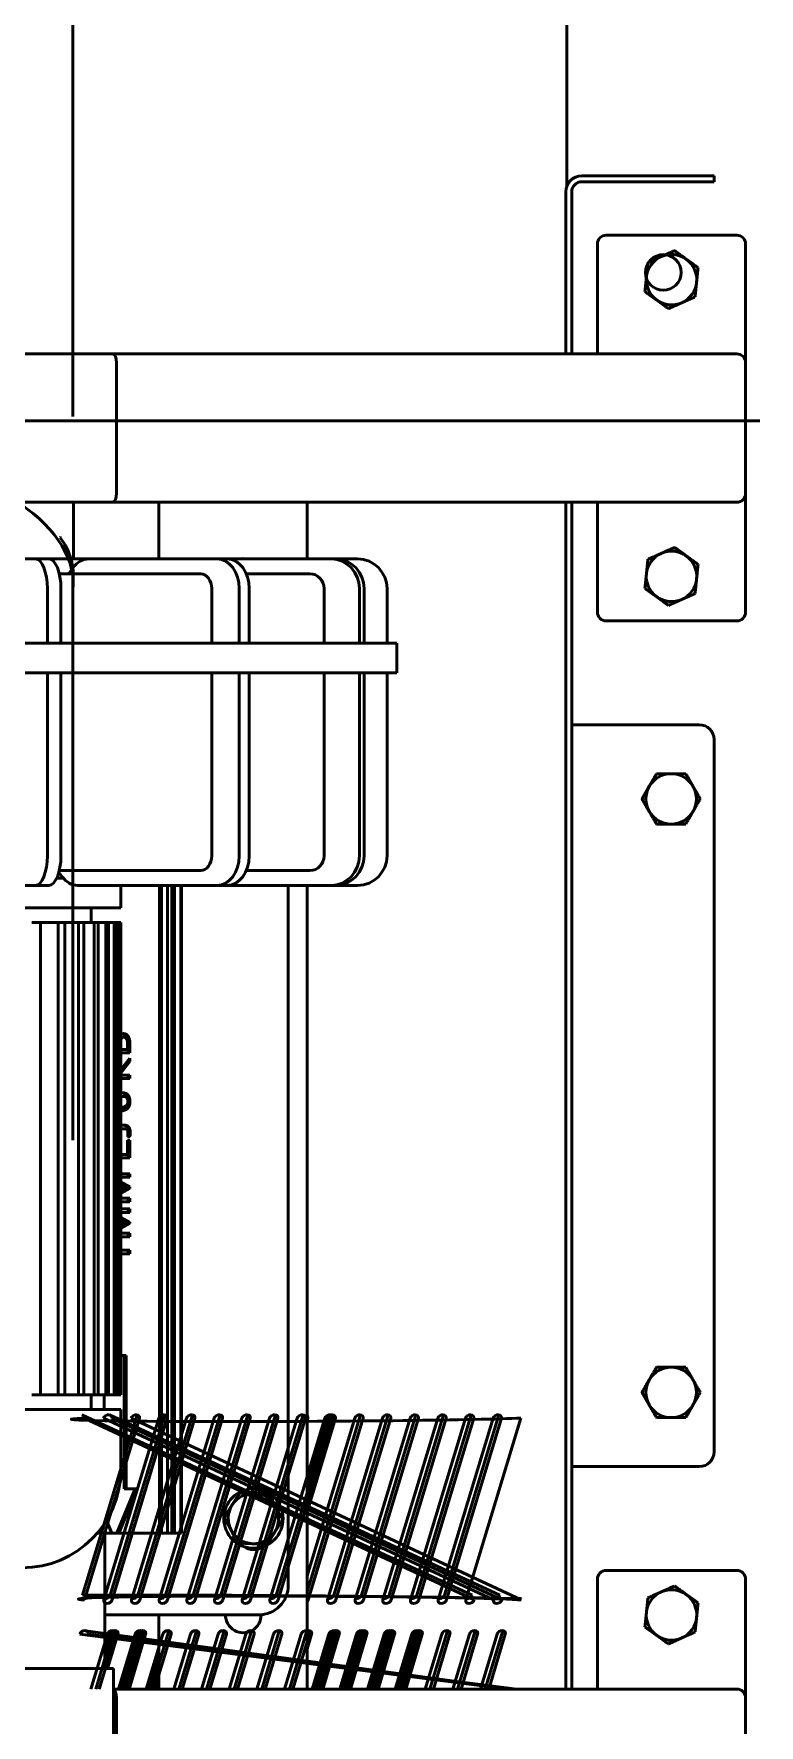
# Model space of a CAD drawing. Extents: x -3873 to 164127, y 7129 to 96529.
# Drawn here: x 60327 to 60571, y 67150 to 67720 of the extents above; entities that cross this region are included whole.
import ezdxf

# ---------------------------------------------------------------- set-up
doc = ezdxf.new("R2010")
doc.units = 0
doc.layers.add('TEXT', color=3, linetype='CONTINUOUS')
doc.layers.add('Visible (ISO)', color=7, linetype='CONTINUOUS', lineweight=50)

# ---------------------------------------------------------------- blocks, each defined once
blk = doc.blocks.new('CD30-500-3500 Giblet chiller')
at = {"layer": 'Visible (ISO)', "color": 0}
for p, q in [((108431.48, 16061.02), (108431.48, 16066.42)), ((108431.48, 16066.42), (108431.48, 16061.02)), ((108368.92, 16014.67), (108368.92, 16058.67)), ((108371.92, 16061.67), (108411.92, 16061.67)), ((108408.92, 16058.67), (108408.92, 15848.3)), ((108455.92, 16061.67), (108411.92, 16061.67)), ((108431.48, 16061.02), (108431.48, 16006.82)), ((108431.48, 16006.82), (108431.48, 16061.02)), ((108455.92, 16061.67), (108495.92, 16061.67)), ((108458.92, 16058.67), (108458.92, 15848.3)), ((108498.92, 16058.67), (108498.92, 16014.67)), ((108818.92, 16014.67), (108818.92, 16058.67)), ((108821.92, 16061.67), (108861.92, 16061.67)), ((108858.92, 16058.67), (108858.92, 15848.3)), ((108905.92, 16061.67), (108861.92, 16061.67)), ((108348.92, 16046.04), (108348.92, 16051.04)), ((108350.92, 16051.04), (108348.92, 16051.04)), ((108348.92, 16046.04), (108348.92, 16006.44)), ((108350.92, 16051.04), (108350.92, 16046.04)), ((108350.92, 16046.04), (108350.92, 16006.44)), ((108533.92, 16046.04), (108533.92, 16006.44)), ((108778.92, 16051.04), (108538.92, 16051.04)), ((108783.92, 16046.04), (108783.92, 16006.44)), ((108408.92, 16011.67), (108371.92, 16011.67)), ((108495.92, 16011.67), (108458.92, 16011.67)), ((108858.92, 16011.67), (108821.92, 16011.67)), ((108431.48, 16001.42), (108431.48, 16006.82)), ((108431.48, 16006.82), (108431.48, 16001.42)), ((108533.92, 16006.44), (108533.92, 16003.04)), ((108783.92, 16006.44), (108783.92, 16003.04)), ((105878.37, 16001.42), (108352.32, 16001.42)), ((106461.48, 16001.42), (108352.32, 16001.42)), ((108408.92, 16003.04), (108354.32, 16003.04)), ((108354.32, 16001.04), (108408.92, 16001.04)), ((108431.48, 16001.42), (108431.48, 15835.42)), ((108431.48, 15556.38), (108431.48, 16001.42)), ((108858.92, 16003.04), (108458.92, 16003.04)), ((108458.92, 16001.04), (108858.92, 16001.04)), ((108767.6, 15854.5), (108828.88, 15985.98)), ((108767.6, 15985.84), (108828.88, 15967.32)), ((108839.24, 15839.14), (108858.92, 15983.19)), ((108858.92, 15984.37), (108840.37, 15839.97)), ((108766.46, 15847.13), (108827.27, 15978.76)), ((108766.46, 15978.47), (108827.27, 15960.1)), ((108828.88, 15979.45), (108767.6, 15847.96)), ((108828.88, 15960.79), (108767.6, 15979.31)), ((108839.24, 15979.81), (108858.92, 15973.86)), ((108840.37, 15837.17), (108858.92, 15981.57)), ((108858.92, 15975.04), (108840.37, 15980.64)), ((108840.37, 15977.84), (108858.92, 15972.24)), ((108767.6, 15845.17), (108828.88, 15976.65)), ((108767.6, 15976.51), (108828.88, 15957.99)), ((108766.46, 15837.8), (108827.27, 15969.43)), ((108766.46, 15969.14), (108827.27, 15950.77)), ((108828.88, 15970.12), (108767.6, 15838.64)), ((108828.88, 15951.46), (108767.6, 15969.98)), ((108767.6, 15967.18), (108828.88, 15948.66)), ((108839.24, 15970.48), (108858.92, 15964.53)), ((108858.92, 15965.71), (108840.37, 15971.31)), ((108840.37, 15968.51), (108858.92, 15962.91)), ((108828.88, 15942.13), (108767.6, 15960.65)), ((108839.24, 15961.15), (108858.92, 15955.21)), ((108858.92, 15956.38), (108840.37, 15961.98)), ((108766.46, 15959.82), (108827.27, 15941.44)), ((108767.6, 15957.85), (108828.88, 15939.33)), ((108840.37, 15959.18), (108858.92, 15953.58)), ((108766.46, 15950.49), (108827.27, 15932.11)), ((108828.88, 15932.8), (108767.6, 15951.32)), ((108839.24, 15951.82), (108858.92, 15945.88)), ((108839.24, 15951.09), (108858.92, 15945.14)), ((108858.92, 15947.05), (108840.37, 15952.65)), ((108858.92, 15946.32), (108840.37, 15951.92)), ((108840.37, 15949.86), (108858.92, 15944.25)), ((108840.37, 15949.12), (108858.92, 15943.52)), ((108506.38, 15558.04), (108506.38, 15944.04)), ((108506.38, 15944.04), (108516.38, 15944.04)), ((108516.38, 15558.04), (108516.38, 15944.04)), ((108767.6, 15948.52), (108828.88, 15930)), ((108858.92, 15937.72), (108840.37, 15943.32)), ((108506.38, 15940.76), (108488.05, 15940.76)), ((108578.05, 15940.76), (108516.38, 15940.76)), ((108766.46, 15941.16), (108827.27, 15922.78)), ((108828.88, 15923.47), (108767.6, 15941.99)), ((108767.6, 15939.19), (108828.88, 15920.67)), ((108839.24, 15942.49), (108858.92, 15936.55)), ((108839.24, 15941.76), (108858.92, 15935.81)), ((108858.92, 15936.99), (108840.37, 15942.59)), ((108840.37, 15940.53), (108858.92, 15934.92)), ((108840.37, 15939.79), (108858.92, 15934.19)), ((108506.38, 15932.99), (108488.05, 15932.99)), ((108578.05, 15932.99), (108516.38, 15932.99)), ((108766.46, 15931.83), (108826.16, 15913.79)), ((108828.88, 15914.14), (108767.6, 15932.66)), ((108839.24, 15933.16), (108858.92, 15927.22)), ((108839.24, 15932.43), (108858.92, 15926.49)), ((108858.92, 15928.39), (108840.37, 15934)), ((108858.92, 15927.66), (108840.37, 15933.26)), ((108478.05, 15930.81), (108478.05, 15923.48)), ((108506.38, 15931.44), (108488.05, 15931.44)), ((108578.05, 15931.44), (108516.38, 15931.44)), ((108588.05, 15923.48), (108588.05, 15930.81)), ((108767.6, 15929.86), (108820.79, 15913.79)), ((108840.37, 15931.2), (108858.92, 15925.59)), ((108840.37, 15930.46), (108858.92, 15924.86)), ((108478.05, 15921.93), (108478.05, 15923.48)), ((108478.05, 15921.93), (108478.05, 15886.85)), ((108588.05, 15923.48), (108588.05, 15921.93)), ((108588.05, 15886.85), (108588.05, 15921.93)), ((108766.46, 15922.5), (108795.29, 15913.79)), ((108766.46, 15921.77), (108827.27, 15903.39)), ((108799.17, 15913.79), (108767.6, 15923.33)), ((108828.88, 15904.08), (108767.6, 15922.6)), ((108767.6, 15920.53), (108789.91, 15913.79)), ((108839.24, 15923.83), (108858.92, 15917.89)), ((108839.24, 15923.1), (108858.92, 15917.16)), ((108858.92, 15919.06), (108840.37, 15924.67)), ((108858.92, 15918.33), (108840.37, 15923.93)), ((108840.37, 15921.87), (108858.92, 15916.26)), ((108840.37, 15921.14), (108858.92, 15915.53)), ((108483.05, 15914.78), (108483.05, 15893.29)), ((108488.05, 15919.54), (108506.38, 15919.54)), ((108516.38, 15919.54), (108578.05, 15919.54)), ((108583.05, 15893.29), (108583.05, 15914.78)), ((108767.6, 15919.8), (108828.88, 15901.28)), ((108839.24, 15914.5), (108841.6, 15913.79)), ((108845.49, 15913.79), (108840.37, 15915.34)), ((108858.92, 15909), (108840.37, 15914.61)), ((108458.92, 15848.3), (108458.92, 15913.79)), ((108478.05, 15913.79), (108458.92, 15913.79)), ((108458.92, 15871.29), (108458.92, 15913.79)), ((108858.92, 15913.79), (108588.05, 15913.79)), ((108766.46, 15912.44), (108827.27, 15894.06)), ((108768.3, 15913.79), (108767.6, 15914)), ((108828.88, 15894.75), (108767.6, 15913.27)), ((108767.6, 15910.47), (108828.88, 15891.95)), ((108839.24, 15913.77), (108858.92, 15907.83)), ((108840.37, 15911.81), (108858.92, 15906.2)), ((108858.92, 15848.3), (108858.92, 15913.79)), ((108858.92, 15871.29), (108858.92, 15913.79)), ((108588.05, 15907.47), (108823.92, 15907.47)), ((108766.46, 15903.11), (108827.27, 15884.73)), ((108828.88, 15885.42), (108767.6, 15903.94)), ((108839.24, 15904.44), (108858.92, 15898.5)), ((108858.92, 15899.67), (108840.37, 15905.28)), ((108767.6, 15901.14), (108828.88, 15882.63)), ((108811.08, 15898.29), (108811.28, 15898.29)), ((108811.14, 15898.05), (108811.44, 15897.96)), ((108833.88, 15898.29), (108833.92, 15898.29)), ((108833.92, 15897.47), (108833.92, 15883.03)), ((108840.37, 15902.48), (108858.92, 15896.87)), ((108506.38, 15894.28), (108488.05, 15894.28)), ((108578.05, 15894.28), (108516.38, 15894.28)), ((108766.46, 15893.78), (108827.27, 15875.41)), ((108828.88, 15876.1), (108767.6, 15894.61)), ((108767.6, 15891.81), (108828.88, 15873.3)), ((108839.24, 15895.11), (108858.92, 15889.17)), ((108858.92, 15890.34), (108840.37, 15895.95)), ((108840.37, 15893.15), (108858.92, 15887.54)), ((108478.05, 15883.51), (108478.05, 15886.85)), ((108506.38, 15890.94), (108488.05, 15890.94)), ((108578.05, 15890.94), (108516.38, 15890.94)), ((108588.05, 15886.85), (108588.05, 15883.51)), ((108858.92, 15881.01), (108840.37, 15886.62)), ((108478.05, 15883.51), (108478.05, 15840.14)), ((108488.05, 15881.63), (108506.38, 15881.63)), ((108516.38, 15881.63), (108578.05, 15881.63)), ((108588.05, 15836.47), (108588.05, 15883.51)), ((108766.46, 15884.45), (108827.27, 15866.08)), ((108828.88, 15866.77), (108767.6, 15885.28)), ((108767.6, 15882.48), (108828.88, 15863.97)), ((108833.92, 15883.03), (108833.92, 15881.54)), ((108833.92, 15881.54), (108833.92, 15879.83)), ((108839.24, 15885.79), (108858.92, 15879.84)), ((108840.37, 15883.82), (108858.92, 15878.22)), ((108483.05, 15877.92), (108483.05, 15830.26)), ((108583.05, 15830.26), (108583.05, 15877.92)), ((108766.46, 15875.12), (108827.27, 15856.75)), ((108828.88, 15857.44), (108767.6, 15875.95)), ((108833.92, 15875.35), (108833.92, 15879.83)), ((108833.92, 15875.35), (108833.92, 15845.66)), ((108839.24, 15876.46), (108858.92, 15870.51)), ((108858.92, 15871.69), (108840.37, 15877.29)), ((108458.92, 15871.29), (108458.92, 15865.29)), ((108588.05, 15871.42), (108806.38, 15871.42)), ((108588.05, 15871.21), (108806.38, 15871.21)), ((108588.05, 15869.13), (108806.38, 15869.13)), ((108767.6, 15873.15), (108828.88, 15854.64)), ((108806.38, 15871.42), (108806.38, 15871.21)), ((108806.38, 15871.21), (108806.38, 15869.13)), ((108806.38, 15868.23), (108806.38, 15869.13)), ((108840.37, 15874.49), (108858.92, 15868.89)), ((108858.92, 15871.29), (108858.92, 15865.29)), ((108458.92, 15865.29), (108458.92, 15636.79)), ((108478.05, 15863.79), (108458.92, 15863.79)), ((108588.05, 15868.23), (108806.38, 15868.23)), ((108588.05, 15866.76), (108806.38, 15866.76)), ((108588.05, 15864.76), (108806.38, 15864.76)), ((108588.05, 15864.02), (108806.38, 15864.02)), ((108766.46, 15865.79), (108827.27, 15847.42)), ((108828.88, 15848.11), (108767.6, 15866.62)), ((108767.6, 15863.82), (108828.88, 15845.31)), ((108806.38, 15866.76), (108806.38, 15868.23)), ((108806.38, 15864.76), (108806.38, 15866.76)), ((108806.38, 15864.02), (108806.38, 15864.76)), ((108806.38, 15864.02), (108806.38, 15863.84)), ((108806.38, 15863.84), (108806.38, 15862.31)), ((108858.92, 15863.79), (108833.92, 15863.79)), ((108839.24, 15867.13), (108858.92, 15861.18)), ((108858.92, 15862.36), (108840.37, 15867.96)), ((108840.37, 15865.16), (108858.92, 15859.56)), ((108847.33, 15863.79), (108858.92, 15860.29)), ((108851.98, 15863.79), (108858.23, 15860.5)), ((108852.7, 15863.79), (108858.92, 15861.91)), ((108858.92, 15863.09), (108856.59, 15863.79)), ((108858.92, 15865.29), (108858.92, 15848.54)), ((108806.38, 15862.31), (108806.38, 15861.6)), ((108806.38, 15861.6), (108806.38, 15860.32)), ((108806.38, 15860.32), (108806.38, 15859.61)), ((108806.38, 15850.33), (108806.38, 15859.61)), ((108839.24, 15858.53), (108858.92, 15852.58)), ((108839.24, 15857.8), (108858.92, 15851.85)), ((108858.92, 15853.76), (108840.37, 15859.36)), ((108858.92, 15853.03), (108840.37, 15858.63)), ((108639.2, 15851.35), (108639.2, 15852)), ((108639.94, 15853.25), (108639.94, 15853.9)), ((108643.32, 15853.27), (108641.96, 15853.27)), ((108642.1, 15854.09), (108644.52, 15854.09)), ((108642.1, 15853.45), (108644.52, 15853.45)), ((108643.32, 15851.04), (108643.32, 15853.27)), ((108644.52, 15854.09), (108644.52, 15851.04)), ((108650.15, 15851.04), (108646.25, 15854.09)), ((108646.25, 15854.09), (108647.45, 15854.09)), ((108647.07, 15853.45), (108647.45, 15853.45)), ((108647.45, 15854.09), (108651.33, 15851.04)), ((108647.45, 15853.45), (108647.45, 15854.09)), ((108647.45, 15853.45), (108650.51, 15851.04)), ((108651.97, 15854.09), (108653.17, 15854.09)), ((108651.97, 15851.04), (108651.97, 15854.09)), ((108651.97, 15853.45), (108653.17, 15853.45)), ((108653.17, 15854.09), (108653.17, 15851.04)), ((108659.15, 15851.2), (108659.15, 15851.84)), ((108660.93, 15853.45), (108660.93, 15854.09)), ((108668.86, 15851.04), (108668.86, 15852.41)), ((108670.06, 15852.27), (108670.06, 15851.04)), ((108671.4, 15853.55), (108671.4, 15854.19)), ((108672.72, 15854.02), (108672.72, 15853.27)), ((108673.9, 15853.27), (108673.9, 15854.09)), ((108673.9, 15854.09), (108679.91, 15854.09)), ((108673.9, 15853.45), (108679.91, 15853.45)), ((108678.71, 15853.27), (108673.9, 15853.27)), ((108678.71, 15851.04), (108678.71, 15853.27)), ((108679.91, 15854.09), (108679.91, 15851.04)), ((108685.23, 15851.04), (108685.23, 15854.09)), ((108685.23, 15854.09), (108686.42, 15854.09)), ((108685.23, 15853.45), (108686.42, 15853.45)), ((108686.42, 15854.09), (108686.42, 15851.04)), ((108688.04, 15851.04), (108689.68, 15854.09)), ((108688.38, 15851.04), (108689.68, 15853.45)), ((108689.68, 15854.09), (108690.21, 15854.09)), ((108689.68, 15853.45), (108689.68, 15854.09)), ((108689.68, 15853.45), (108690.21, 15853.45)), ((108689.97, 15852.64), (108689.93, 15852.64)), ((108690.21, 15854.09), (108691.86, 15851.04)), ((108690.21, 15853.45), (108690.21, 15854.09)), ((108690.21, 15853.45), (108691.51, 15851.04)), ((108693.47, 15851.04), (108693.47, 15854.09)), ((108693.47, 15854.09), (108694.67, 15854.09)), ((108693.47, 15853.45), (108694.67, 15853.45)), ((108694.67, 15854.09), (108694.67, 15851.04)), ((108697.06, 15851.04), (108697.06, 15854.09)), ((108697.06, 15854.09), (108698.26, 15854.09)), ((108697.06, 15853.45), (108698.26, 15853.45)), ((108698.26, 15854.09), (108698.26, 15851.04)), ((108699.88, 15851.04), (108701.52, 15854.09)), ((108700.22, 15851.04), (108701.52, 15853.45)), ((108701.52, 15854.09), (108702.05, 15854.09)), ((108701.52, 15853.45), (108701.52, 15854.09)), ((108701.52, 15853.45), (108702.05, 15853.45)), ((108701.81, 15852.64), (108701.77, 15852.64)), ((108702.05, 15854.09), (108703.7, 15851.04)), ((108702.05, 15853.45), (108702.05, 15854.09)), ((108702.05, 15853.45), (108703.35, 15851.04)), ((108705.31, 15851.04), (108705.31, 15854.09)), ((108705.31, 15854.09), (108706.51, 15854.09)), ((108705.31, 15853.45), (108706.51, 15853.45)), ((108706.51, 15854.09), (108706.51, 15851.04)), ((108711.03, 15851.04), (108711.03, 15854.09)), ((108711.03, 15854.09), (108712.23, 15854.09)), ((108711.03, 15853.45), (108712.23, 15853.45)), ((108712.23, 15854.09), (108712.23, 15851.04)), ((108746.48, 15852.82), (108746.48, 15851.04)), ((108791.4, 15852.82), (108746.48, 15852.82)), ((108791.4, 15852.18), (108746.48, 15852.18)), ((108766.46, 15856.46), (108827.27, 15838.09)), ((108828.88, 15838.78), (108767.6, 15857.29)), ((108791.4, 15856.51), (108791.4, 15852.82)), ((108806.38, 15850.33), (108791.4, 15856.51)), ((108806.38, 15849.69), (108791.4, 15855.87)), ((108791.4, 15852.18), (108791.4, 15852.82)), ((108840.87, 15856.41), (108839.7, 15857.03)), ((108840.37, 15856.56), (108858.92, 15850.96)), ((108840.37, 15855.83), (108858.92, 15850.23)), ((108857.89, 15852.89), (108858.92, 15852.35)), ((108408.92, 15848.3), (108408.92, 15653.78)), ((108455.92, 15849.54), (108411.92, 15849.54)), ((108411.92, 15849.54), (108455.92, 15849.54)), ((108588.05, 15851.04), (108595.6, 15851.04)), ((108595.6, 15651.04), (108595.6, 15851.04)), ((108600.6, 15851.03), (108600.6, 15851.04)), ((108600.6, 15851.04), (108759.72, 15851.04)), ((108600.6, 15851.03), (108759.72, 15851.03)), ((108600.6, 15851.03), (108600.6, 15850.68)), ((108759.72, 15850.68), (108600.6, 15850.68)), ((108600.6, 15850.38), (108600.6, 15850.68)), ((108600.6, 15850.38), (108759.72, 15850.38)), ((108600.6, 15850.38), (108600.6, 15849.31)), ((108759.72, 15849.31), (108600.6, 15849.31)), ((108600.6, 15848.7), (108600.6, 15849.31)), ((108600.6, 15848.7), (108759.72, 15848.7)), ((108600.6, 15848.7), (108600.6, 15846.89)), ((108759.72, 15846.89), (108600.6, 15846.89)), ((108600.6, 15845.95), (108600.6, 15846.89)), ((108759.72, 15851.04), (108759.72, 15851.03)), ((108759.72, 15851.03), (108759.72, 15850.68)), ((108759.72, 15850.68), (108759.72, 15850.38)), ((108759.72, 15850.38), (108759.72, 15849.31)), ((108759.72, 15849.31), (108759.72, 15848.7)), ((108759.72, 15848.7), (108759.72, 15846.89)), ((108759.72, 15846.89), (108759.72, 15845.95)), ((108764.72, 15651.04), (108764.72, 15851.04)), ((108764.72, 15851.04), (108784.72, 15851.04)), ((108802.1, 15846.15), (108806.38, 15847.92)), ((108806.38, 15849.69), (108806.38, 15850.33)), ((108806.38, 15849.69), (108806.38, 15847.92)), ((108806.38, 15843.04), (108806.38, 15847.92)), ((108839.24, 15849.2), (108850.97, 15845.66)), ((108839.24, 15848.47), (108858.92, 15842.52)), ((108845.97, 15845.66), (108839.26, 15849.19)), ((108851.92, 15846.54), (108840.37, 15850.03)), ((108858.92, 15843.7), (108840.37, 15849.3)), ((108840.37, 15847.23), (108845.6, 15845.66)), ((108840.37, 15846.5), (108858.92, 15840.9)), ((108846.52, 15845.66), (108840.53, 15848.81)), ((108851.92, 15848.54), (108851.92, 15782.54)), ((108851.92, 15848.54), (108907.92, 15848.54)), ((108905.92, 15849.54), (108861.92, 15849.54)), ((108861.92, 15849.54), (108905.92, 15849.54)), ((108595.6, 15841.04), (108600.6, 15841.04)), ((108600.6, 15845.95), (108759.72, 15845.95)), ((108600.6, 15845.95), (108600.6, 15843.33)), ((108759.72, 15843.33), (108600.6, 15843.33)), ((108600.6, 15842.02), (108600.6, 15843.33)), ((108600.6, 15842.02), (108759.72, 15842.02)), ((108600.6, 15842.02), (108600.6, 15838.49)), ((108759.72, 15845.95), (108759.72, 15843.33)), ((108759.72, 15845.43), (108764.72, 15845.43)), ((108759.72, 15843.33), (108759.72, 15842.02)), ((108759.72, 15842.02), (108759.72, 15838.49)), ((108759.72, 15841.04), (108764.72, 15841.04)), ((108851.92, 15845.66), (108806.38, 15845.66)), ((108237.13, 15834.78), (108430.03, 15834.78)), ((108429.97, 15834.78), (108338.82, 15834.78)), ((108478.05, 15835.04), (108458.92, 15835.04)), ((108478.05, 15840.14), (108478.05, 15826.74)), ((108480.98, 15834.89), (108483.05, 15833.35)), ((108480.98, 15834.78), (108673.87, 15834.78)), ((108673.81, 15834.78), (108483.66, 15834.78)), ((108759.72, 15838.49), (108600.6, 15838.49)), ((108600.6, 15836.76), (108600.6, 15838.49)), ((108600.6, 15836.76), (108759.72, 15836.76)), ((108600.6, 15836.76), (108600.6, 15832.14)), ((108759.72, 15838.49), (108759.72, 15836.76)), ((108759.72, 15836.76), (108759.72, 15832.14)), ((108470.94, 15830.96), (108470.92, 15830.59)), ((108506.38, 15830.81), (108488.05, 15830.81)), ((108578.05, 15830.81), (108516.38, 15830.81)), ((108583.64, 15830.11), (108585.12, 15831.21)), ((108585.6, 15829.41), (108585.6, 15831.59)), ((108759.72, 15832.14), (108600.6, 15832.14)), ((108600.6, 15829.89), (108600.6, 15832.14)), ((108600.6, 15829.89), (108759.72, 15829.89)), ((108600.6, 15829.89), (108600.6, 15823.89)), ((108759.72, 15832.14), (108759.72, 15829.89)), ((108759.72, 15829.89), (108759.72, 15823.89)), ((108478.05, 15822.17), (108478.05, 15826.74)), ((108506.38, 15826.24), (108488.05, 15826.24)), ((108578.05, 15826.24), (108516.38, 15826.24)), ((108588.05, 15826.74), (108588.05, 15822.17)), ((108759.72, 15823.89), (108600.6, 15823.89)), ((108600.6, 15820.95), (108600.6, 15823.89)), ((108759.72, 15823.89), (108759.72, 15820.95)), ((108478.05, 15822.17), (108478.05, 15798.44)), ((108588.05, 15796.43), (108588.05, 15822.17))]:
    blk.add_line(p, q, dxfattribs=at)
for centre, radius in [((108381.48, 16033.92), 6), ((108801.42, 15895.72), 10)]:
    blk.add_circle(centre, radius, dxfattribs=at)
for centre, radius, start, end in [((108371.92, 16058.67), 3, 90, 180), ((108411.92, 16058.67), 3, 90, 180), ((108455.92, 16058.67), 3, 0, 90), ((108495.92, 16058.67), 3, 0, 90), ((108821.92, 16058.67), 3, 90, 180), ((108861.92, 16058.67), 3, 90, 180), ((108538.92, 16046.04), 5, 90, 180), ((108778.92, 16046.04), 5, 0, 90), ((108383.92, 16036.67), 8.5, 144.1118, 204.1118), ((108383.92, 16036.67), 8.5, 84.1118, 144.1118), ((108383.92, 16036.67), 8.5, 24.1118, 84.1118), ((108383.92, 16036.67), 8.5, 324.1118, 24.1118), ((108483.92, 16036.67), 8.5, 144.1118, 204.1118), ((108483.92, 16036.67), 8.5, 84.1118, 144.1118), ((108483.92, 16036.67), 8.5, 24.1118, 84.1118), ((108483.92, 16036.67), 8.5, 324.1118, 24.1118), ((108558.92, 16036.54), 8.5, 120, 180), ((108558.92, 16036.54), 8.5, 60, 120), ((108558.92, 16036.54), 8.5, 0, 60), ((108758.92, 16036.54), 8.5, 120, 180), ((108758.92, 16036.54), 8.5, 60, 120), ((108758.92, 16036.54), 8.5, 0, 60), ((108833.92, 16036.67), 8.5, 144.1118, 204.1118), ((108833.92, 16036.67), 8.5, 84.1118, 144.1118), ((108833.92, 16036.67), 8.5, 24.1118, 84.1118), ((108833.92, 16036.67), 8.5, 324.1118, 24.1118), ((108558.92, 16036.54), 8.5, 180, 240), ((108558.92, 16036.54), 8.5, 300, 0), ((108758.92, 16036.54), 8.5, 180, 240), ((108758.92, 16036.54), 8.5, 300, 0), ((108383.92, 16036.67), 8.5, 204.1118, 264.1118), ((108383.92, 16036.67), 8.5, 264.1118, 324.1118), ((108483.92, 16036.67), 8.5, 204.1118, 264.1118), ((108483.92, 16036.67), 8.5, 264.1118, 324.1118), ((108558.92, 16036.54), 8.5, 240, 300), ((108758.92, 16036.54), 8.5, 240, 300), ((108833.92, 16036.67), 8.5, 204.1118, 264.1118), ((108833.92, 16036.67), 8.5, 264.1118, 324.1118), ((108371.92, 16014.67), 3, 180, 270), ((108495.92, 16014.67), 3, 270, 0), ((108821.92, 16014.67), 3, 180, 270), ((108354.32, 16006.44), 5.4, 180, 270), ((108354.32, 16006.44), 3.4, 180, 270), ((108801.42, 15895.72), 8.5, 117.5925, 177.5925), ((108801.42, 15895.72), 8.5, 57.5925, 117.5925), ((108823.92, 15897.47), 10, 0, 90), ((108801.42, 15895.72), 8.5, 357.5925, 57.5925), ((108806.42, 15895.72), 5.5, 324.4528, 35.5472), ((108833.92, 15892.29), 6, 270, 90), ((108483.92, 15892.29), 6, 167.9672, 192.0328), ((108801.42, 15895.72), 8.5, 177.5925, 237.5925), ((108801.42, 15895.72), 8.5, 297.5925, 357.5925), ((108801.42, 15895.72), 8.5, 237.5925, 297.5925), ((108681.92, 15865.97), 5.5, 82.6078, 97.3922), ((108699.92, 15865.97), 5.5, 82.6078, 97.3922), ((108719.92, 15865.97), 5.5, 82.6078, 97.3922), ((108784.72, 15817.71), 33.33, 0, 90)]:
    blk.add_arc(centre, radius, start, end, dxfattribs=at)
for centre, major_axis, ratio, start_param, end_param in [((108767.6, 15912.24), (-0.38, 77.96), 0.013984, 2.805525, 5.947117), ((108828.58, 15917.13), (0.83, 97.49), 0.011033, 0.784679, 2.51645), ((108828.88, 15912.38), (0.31, 75.73), 0.016636, 0.237601, 3.379194), ((108767.6, 15977.91), (-0.59, 1.38), 0.714662, 5.74244, 8.884032), ((108827.27, 15977.36), (0.59, -1.38), 0.714662, 0.869076, 2.600847), ((108828.88, 15978.05), (0.59, -1.38), 0.714662, 5.74244, 8.884032), ((108840.37, 15979.24), (-0.59, 1.38), 0.714662, 5.74244, 8.884032), ((108840.37, 15969.91), (-0.59, 1.38), 0.714662, 5.74244, 8.884032), ((108767.6, 15968.58), (-0.59, 1.38), 0.714662, 5.74244, 8.884032), ((108827.27, 15968.03), (0.59, -1.38), 0.714662, 0.869076, 2.600847), ((108828.88, 15968.72), (0.59, -1.38), 0.714662, 5.74244, 8.884032), ((108767.6, 15959.25), (-0.59, 1.38), 0.714662, 5.74244, 8.884032), ((108827.27, 15958.7), (0.59, -1.38), 0.714662, 0.869076, 2.600847), ((108828.88, 15959.39), (0.59, -1.38), 0.714662, 5.74244, 8.884032), ((108840.37, 15960.58), (-0.59, 1.38), 0.714662, 5.74244, 8.884032), ((108767.6, 15949.92), (-0.59, 1.38), 0.714662, 5.74244, 8.884032), ((108827.27, 15949.37), (0.59, -1.38), 0.714662, 0.869076, 2.600847), ((108828.88, 15950.06), (0.59, -1.38), 0.714662, 5.74244, 8.884032), ((108840.37, 15951.25), (-0.59, 1.38), 0.714662, 5.74244, 8.884032), ((108840.37, 15950.52), (-0.59, 1.38), 0.714662, 5.74244, 8.884032), ((108840.37, 15941.93), (-0.59, 1.38), 0.714662, 5.74244, 8.884032), ((108488.05, 15930.81), (-10, 0), 0.994522, 4.712389, 6.283185), ((108578.05, 15930.81), (10, 0), 0.994522, 0, 1.570796), ((108767.6, 15940.59), (-0.59, 1.38), 0.714662, 5.74244, 8.884032), ((108827.27, 15940.04), (0.59, -1.38), 0.714662, 0.869076, 2.600847), ((108828.88, 15940.73), (0.59, -1.38), 0.714662, 5.74244, 8.884032), ((108840.37, 15941.19), (-0.59, 1.38), 0.714662, 5.74244, 8.884032), ((108488.05, 15923.48), (-10, 0), 0.951057, 4.712389, 6.283185), ((108578.05, 15923.48), (10, 0), 0.951057, 0, 1.570796), ((108767.6, 15931.26), (-0.59, 1.38), 0.714662, 5.74244, 8.884032), ((108827.27, 15930.71), (0.59, -1.38), 0.714662, 0.869076, 2.600847), ((108828.88, 15931.4), (0.59, -1.38), 0.714662, 5.74244, 8.884032), ((108840.37, 15932.6), (-0.59, 1.38), 0.714662, 5.74244, 8.884032), ((108840.37, 15931.86), (-0.59, 1.38), 0.714662, 5.74244, 8.884032), ((108488.05, 15921.93), (-10, 0), 0.951057, 4.712389, 6.283185), ((108578.05, 15921.93), (10, 0), 0.951057, 0, 1.570796), ((108767.6, 15921.93), (-0.59, 1.38), 0.714662, 5.74244, 8.884032), ((108767.6, 15921.2), (-0.59, 1.38), 0.714662, 5.74244, 8.884032), ((108827.27, 15921.38), (0.59, -1.38), 0.714662, 0.869076, 2.600847), ((108828.88, 15922.07), (0.59, -1.38), 0.714662, 5.74244, 8.884032), ((108840.37, 15923.27), (-0.59, 1.38), 0.714662, 5.74244, 8.884032), ((108840.37, 15922.54), (-0.59, 1.38), 0.714662, 5.74244, 8.884032), ((108488.05, 15914.78), (5, 0), 0.951153, 1.570852, 3.141643), ((108578.05, 15914.78), (5, 0), 0.951153, 6.283135, 7.853926), ((108840.37, 15913.94), (-0.59, 1.38), 0.714662, 5.74244, 7.658653), ((108840.37, 15913.21), (-0.59, 1.38), 0.714662, 5.74244, 8.884032), ((108767.6, 15911.87), (-0.59, 1.38), 0.714662, 5.74244, 8.884032), ((108767.6, 15912.6), (-0.59, 1.38), 0.714662, 5.74244, 6.587563), ((108828.88, 15912.74), (-0.59, 1.38), 0.714662, 5.226299, 5.74244), ((108767.6, 15902.54), (-0.59, 1.38), 0.714662, 5.74244, 8.884032), ((108827.27, 15901.99), (0.59, -1.38), 0.714662, 0.869076, 2.600847), ((108828.88, 15902.68), (0.59, -1.38), 0.714662, 5.74244, 8.884032), ((108840.37, 15903.88), (-0.59, 1.38), 0.714662, 5.74244, 8.884032), ((108488.05, 15886.85), (-10, 0), 0.743145, 4.712389, 6.283185), ((108578.05, 15886.85), (10, 0), 0.743145, 0, 1.570796), ((108767.6, 15893.21), (-0.59, 1.38), 0.714662, 5.74244, 8.884032), ((108827.27, 15892.66), (0.59, -1.38), 0.714662, 0.869076, 2.600847), ((108828.88, 15893.35), (0.59, -1.38), 0.714662, 5.74244, 8.884032), ((108840.37, 15894.55), (-0.59, 1.38), 0.714662, 5.74244, 8.884032), ((108488.05, 15883.51), (-10, 0), 0.743145, 4.712389, 6.283185), ((108578.05, 15883.51), (10, 0), 0.743145, 0, 1.570796), ((108840.37, 15885.22), (-0.59, 1.38), 0.714662, 5.74244, 8.884032), ((108488.05, 15877.92), (5, 0), 0.74322, 1.570809, 3.141599), ((108578.05, 15877.92), (5, 0), 0.74322, 6.283179, 7.853969), ((108767.6, 15883.88), (-0.59, 1.38), 0.714662, 5.74244, 8.884032), ((108827.27, 15883.34), (0.59, -1.38), 0.714662, 0.869076, 2.600847), ((108828.88, 15884.03), (0.59, -1.38), 0.714662, 5.74244, 8.884032), ((108767.6, 15874.55), (-0.59, 1.38), 0.714662, 5.74244, 8.884032), ((108827.27, 15874.01), (0.59, -1.38), 0.714662, 0.869076, 2.600847), ((108828.88, 15874.7), (0.59, -1.38), 0.714662, 5.74244, 8.884032), ((108840.37, 15875.89), (-0.59, 1.38), 0.714662, 5.74244, 8.884032), ((108767.6, 15865.22), (-0.59, 1.38), 0.714662, 5.74244, 8.884032), ((108827.27, 15864.68), (0.59, -1.38), 0.714662, 0.869076, 2.600847), ((108828.88, 15865.37), (0.59, -1.38), 0.714662, 5.74244, 8.884032), ((108840.37, 15866.56), (-0.59, 1.38), 0.714662, 5.74244, 8.884032), ((108840.37, 15857.96), (-0.59, 1.38), 0.714662, 5.74244, 8.884032), ((108840.37, 15857.23), (-0.59, 1.38), 0.714662, 5.74244, 8.884032), ((108767.6, 15855.89), (-0.59, 1.38), 0.714662, 5.74244, 8.884032), ((108827.27, 15855.35), (0.59, -1.38), 0.714662, 0.869076, 2.600847), ((108828.88, 15856.04), (0.59, -1.38), 0.714662, 5.74244, 8.884032), ((108411.92, 15848.3), (-3, 0), 0.414214, 4.712389, 6.283185), ((108411.92, 15848.3), (-3, 0), 0.414214, 4.712389, 6.283185), ((108455.92, 15848.3), (-3, 0), 0.414214, 3.141593, 4.712389), ((108455.92, 15848.3), (-3, 0), 0.414214, 3.141593, 4.712389), ((108767.6, 15846.57), (-0.59, 1.38), 0.714662, 5.74244, 8.884032), ((108827.27, 15846.02), (0.59, -1.38), 0.714662, 0.869076, 2.600847), ((108828.88, 15846.71), (0.59, -1.38), 0.714662, 5.74244, 8.884032), ((108840.37, 15848.63), (-0.59, 1.38), 0.714662, 5.74244, 8.884032), ((108840.37, 15847.9), (-0.59, 1.38), 0.714662, 5.74244, 8.884032), ((108861.92, 15848.3), (-3, 0), 0.414214, 4.712389, 6.283185), ((108861.92, 15848.3), (-3, 0), 0.414214, 4.712389, 6.283185), ((108479.59, 15750.78), (8.57, 84.05), 0.485184, -0.010296, 0.715753), ((108492.03, 15750.78), (-11.22, 83.98), 0.477861, -0.123463, 0.258827), ((108488.05, 15840.14), (-10, 0), 0.743145, 0, 0.785398), ((108490.27, 15750.78), (-11.22, 83.98), 0.477861, -0.123463, -0.085327), ((108477.83, 15750.78), (8.57, 84.05), 0.485184, -0.010296, 0.028044), ((108578.05, 15836.47), (10, 0), 0.743145, 5.497787, 6.283185), ((108840.37, 15838.57), (-0.59, 1.38), 0.714662, 5.74244, 8.884032), ((108439.91, 15750.78), (24.39, 83.47), 0.437114, -0.19556, -0.188688), ((108488.05, 15826.74), (-10, 0), 0.406737, 4.712389, 6.283185), ((108578.05, 15826.74), (10, 0), 0.406737, 0, 1.570796), ((108488.05, 15822.17), (-10, 0), 0.406737, 4.712389, 6.283185), ((108578.05, 15822.17), (10, 0), 0.406737, 0, 1.570796)]:
    blk.add_ellipse(centre, major_axis=major_axis, ratio=ratio, start_param=start_param, end_param=end_param, dxfattribs=at)
for points in [[(108377.03, 16041.66), (108378.37, 16043.5), (108379.91, 16045.63)], [(108379.91, 16045.63), (108382.52, 16045.36), (108384.79, 16045.13)], [(108477.03, 16041.66), (108478.37, 16043.5), (108479.91, 16045.63)], [(108479.91, 16045.63), (108482.52, 16045.36), (108484.79, 16045.13)], [(108554.67, 16043.9), (108556.64, 16045.04), (108558.92, 16046.36)], [(108558.92, 16046.36), (108561.2, 16045.04), (108563.17, 16043.9)], [(108754.67, 16043.9), (108756.64, 16045.04), (108758.92, 16046.36)], [(108758.92, 16046.36), (108761.2, 16045.04), (108763.17, 16043.9)], [(108827.03, 16041.66), (108828.37, 16043.5), (108829.91, 16045.63)], [(108829.91, 16045.63), (108832.52, 16045.36), (108834.79, 16045.13)], [(108374.15, 16037.68), (108375.7, 16039.81), (108377.03, 16041.66)], [(108384.79, 16045.13), (108387.06, 16044.89), (108389.67, 16044.62)], [(108389.67, 16044.62), (108390.75, 16042.22), (108391.68, 16040.15)], [(108391.68, 16040.15), (108392.61, 16038.07), (108393.68, 16035.67)], [(108474.15, 16037.68), (108475.7, 16039.81), (108477.03, 16041.66)], [(108484.79, 16045.13), (108487.06, 16044.89), (108489.67, 16044.62)], [(108489.67, 16044.62), (108490.75, 16042.22), (108491.68, 16040.15)], [(108491.68, 16040.15), (108492.61, 16038.07), (108493.68, 16035.67)], [(108550.42, 16041.45), (108552.7, 16042.76), (108554.67, 16043.9)], [(108550.42, 16036.54), (108550.42, 16038.82), (108550.42, 16041.45)], [(108563.17, 16043.9), (108565.14, 16042.76), (108567.42, 16041.45)], [(108567.42, 16041.45), (108567.42, 16038.82), (108567.42, 16036.54)], [(108750.42, 16041.45), (108752.7, 16042.76), (108754.67, 16043.9)], [(108750.42, 16036.54), (108750.42, 16038.82), (108750.42, 16041.45)], [(108763.17, 16043.9), (108765.14, 16042.76), (108767.42, 16041.45)], [(108767.42, 16041.45), (108767.42, 16038.82), (108767.42, 16036.54)], [(108824.15, 16037.68), (108825.7, 16039.81), (108827.03, 16041.66)], [(108834.79, 16045.13), (108837.06, 16044.89), (108839.67, 16044.62)], [(108839.67, 16044.62), (108840.75, 16042.22), (108841.68, 16040.15)], [(108841.68, 16040.15), (108842.61, 16038.07), (108843.68, 16035.67)], [(108376.16, 16033.2), (108375.23, 16035.28), (108374.15, 16037.68)], [(108393.68, 16035.67), (108392.14, 16033.54), (108390.8, 16031.69)], [(108476.16, 16033.2), (108475.23, 16035.28), (108474.15, 16037.68)], [(108493.68, 16035.67), (108492.14, 16033.54), (108490.8, 16031.69)], [(108550.42, 16031.63), (108550.42, 16034.26), (108550.42, 16036.54)], [(108567.42, 16036.54), (108567.42, 16034.26), (108567.42, 16031.63)], [(108750.42, 16031.63), (108750.42, 16034.26), (108750.42, 16036.54)], [(108767.42, 16036.54), (108767.42, 16034.26), (108767.42, 16031.63)], [(108826.16, 16033.2), (108825.23, 16035.28), (108824.15, 16037.68)], [(108843.68, 16035.67), (108842.14, 16033.54), (108840.8, 16031.69)], [(108378.16, 16028.72), (108377.09, 16031.12), (108376.16, 16033.2)], [(108383.05, 16028.22), (108380.78, 16028.45), (108378.16, 16028.72)], [(108390.8, 16031.69), (108389.47, 16029.84), (108387.93, 16027.71)], [(108478.16, 16028.72), (108477.09, 16031.12), (108476.16, 16033.2)], [(108483.05, 16028.22), (108480.78, 16028.45), (108478.16, 16028.72)], [(108490.8, 16031.69), (108489.47, 16029.84), (108487.93, 16027.71)], [(108554.67, 16029.18), (108552.7, 16030.32), (108550.42, 16031.63)], [(108558.92, 16026.73), (108556.64, 16028.04), (108554.67, 16029.18)], [(108563.17, 16029.18), (108561.2, 16028.04), (108558.92, 16026.73)], [(108567.42, 16031.63), (108565.14, 16030.32), (108563.17, 16029.18)], [(108754.67, 16029.18), (108752.7, 16030.32), (108750.42, 16031.63)], [(108758.92, 16026.73), (108756.64, 16028.04), (108754.67, 16029.18)], [(108763.17, 16029.18), (108761.2, 16028.04), (108758.92, 16026.73)], [(108767.42, 16031.63), (108765.14, 16030.32), (108763.17, 16029.18)], [(108828.16, 16028.72), (108827.09, 16031.12), (108826.16, 16033.2)], [(108833.05, 16028.22), (108830.78, 16028.45), (108828.16, 16028.72)], [(108840.8, 16031.69), (108839.47, 16029.84), (108837.93, 16027.71)], [(108387.93, 16027.71), (108385.31, 16027.98), (108383.05, 16028.22)], [(108487.93, 16027.71), (108485.31, 16027.98), (108483.05, 16028.22)], [(108837.93, 16027.71), (108835.31, 16027.98), (108833.05, 16028.22)], [(108793.13, 15900.98), (108795.46, 15902.2), (108797.48, 15903.25)], [(108797.48, 15903.25), (108799.5, 15904.31), (108801.83, 15905.53)], [(108801.83, 15905.53), (108804.05, 15904.12), (108805.97, 15902.9)], [(108792.93, 15896.08), (108793.02, 15898.35), (108793.13, 15900.98)], [(108805.97, 15902.9), (108807.9, 15901.67), (108810.12, 15900.27)], [(108810.12, 15900.27), (108810.01, 15897.64), (108809.91, 15895.36)], [(108792.72, 15891.17), (108792.83, 15893.8), (108792.93, 15896.08)], [(108809.91, 15895.36), (108809.81, 15893.09), (108809.7, 15890.46)], [(108796.86, 15888.54), (108794.94, 15889.76), (108792.72, 15891.17)], [(108801.01, 15885.91), (108798.78, 15887.32), (108796.86, 15888.54)], [(108805.35, 15888.19), (108803.34, 15887.13), (108801.01, 15885.91)], [(108809.7, 15890.46), (108807.37, 15889.24), (108805.35, 15888.19)]]:
    blk.add_rational_spline(points, [1, 1.0379548493, 1], degree=2, dxfattribs=at)
for points, knots in [([(108638, 15852), (108638.01, 15852.08), (108638.02, 15852.26), (108638.08, 15852.48), (108638.15, 15852.66), (108638.23, 15852.8), (108638.32, 15852.93), (108638.43, 15853.06), (108638.55, 15853.19), (108638.69, 15853.31), (108638.85, 15853.43), (108639.02, 15853.54), (108639.22, 15853.65), (108639.44, 15853.74), (108639.68, 15853.83), (108639.85, 15853.87), (108639.94, 15853.9)], [0, 0, 0, 0, 0.100127, 0.20711, 0.26267, 0.319001, 0.377166, 0.436688, 0.497958, 0.561278, 0.626232, 0.694026, 0.764821, 0.839059, 0.917109, 1, 1, 1, 1]), ([(108638.36, 15851.04), (108638.34, 15851.06), (108638.29, 15851.13), (108638.21, 15851.23), (108638.13, 15851.37), (108638.08, 15851.51), (108638.03, 15851.66), (108638.01, 15851.83), (108638.01, 15851.94), (108638, 15852)], [0.5786978, 0.5786978, 0.5786978, 0.5786978, 0.6137753, 0.6723713, 0.7328323, 0.7954559, 0.8599581, 0.9281949, 1, 1, 1, 1]), ([(108638.04, 15851.66), (108638.05, 15851.73), (108638.09, 15851.86), (108638.15, 15852.02), (108638.23, 15852.15), (108638.32, 15852.29), (108638.43, 15852.42), (108638.55, 15852.55), (108638.69, 15852.67), (108638.85, 15852.79), (108639.02, 15852.9), (108639.22, 15853.01), (108639.44, 15853.1), (108639.68, 15853.18), (108639.85, 15853.23), (108639.94, 15853.25)], [0.1187472, 0.1187472, 0.1187472, 0.1187472, 0.2071101, 0.26267, 0.3190007, 0.3771664, 0.436688, 0.4979584, 0.5612779, 0.6262324, 0.694026, 0.7648215, 0.839059, 0.9171087, 1, 1, 1, 1]), ([(108640.35, 15853.13), (108640.25, 15853.11), (108640.06, 15853.05), (108639.81, 15852.94), (108639.61, 15852.81), (108639.45, 15852.66), (108639.33, 15852.51), (108639.25, 15852.34), (108639.21, 15852.17), (108639.2, 15852.05), (108639.2, 15852)], [0, 0, 0, 0, 0.157172, 0.298986, 0.428671, 0.549009, 0.664057, 0.776827, 0.888832, 1, 1, 1, 1]), ([(108639.2, 15852), (108639.2, 15851.93), (108639.21, 15851.8), (108639.26, 15851.62), (108639.34, 15851.45), (108639.46, 15851.3), (108639.63, 15851.17), (108639.78, 15851.09), (108639.87, 15851.05), (108639.89, 15851.04)], [0, 0, 0, 0, 0.1226898, 0.2391994, 0.3519536, 0.4619409, 0.5776221, 0.700693, 0.7257169, 0.7257169, 0.7257169, 0.7257169]), ([(108639.94, 15853.9), (108640.09, 15853.93), (108640.39, 15854), (108640.8, 15854.04), (108641.15, 15854.07), (108641.44, 15854.08), (108641.76, 15854.09), (108641.98, 15854.09), (108642.1, 15854.09)], [0, 0, 0, 0, 0.210142, 0.436867, 0.560341, 0.695889, 0.841783, 1, 1, 1, 1]), ([(108639.94, 15853.25), (108640.09, 15853.29), (108640.39, 15853.36), (108640.8, 15853.4), (108641.15, 15853.43), (108641.44, 15853.44), (108641.76, 15853.45), (108641.98, 15853.45), (108642.1, 15853.45)], [0, 0, 0, 0, 0.210142, 0.436867, 0.560341, 0.695889, 0.841783, 1, 1, 1, 1]), ([(108641.96, 15853.27), (108641.8, 15853.27), (108641.5, 15853.27), (108641.14, 15853.25), (108640.86, 15853.22), (108640.68, 15853.2), (108640.51, 15853.17), (108640.4, 15853.14), (108640.35, 15853.13)], [0, 0, 0, 0, 0.288192, 0.555331, 0.679384, 0.79496, 0.901498, 1, 1, 1, 1]), ([(108657.96, 15851.79), (108657.96, 15851.87), (108657.96, 15852.03), (108658, 15852.27), (108658.07, 15852.5), (108658.15, 15852.72), (108658.27, 15852.92), (108658.4, 15853.11), (108658.56, 15853.29), (108658.74, 15853.45), (108658.94, 15853.59), (108659.17, 15853.72), (108659.41, 15853.83), (108659.68, 15853.92), (108659.96, 15854), (108660.27, 15854.05), (108660.6, 15854.08), (108660.82, 15854.09), (108660.93, 15854.09)], [0, 0, 0, 0, 0.068013, 0.133399, 0.197145, 0.259573, 0.320097, 0.37917, 0.437172, 0.494918, 0.552565, 0.610861, 0.67026, 0.731663, 0.794763, 0.860399, 0.928487, 1, 1, 1, 1]), ([(108657.98, 15851.47), (108657.99, 15851.52), (108658.01, 15851.65), (108658.07, 15851.86), (108658.15, 15852.07), (108658.27, 15852.28), (108658.4, 15852.47), (108658.56, 15852.65), (108658.74, 15852.8), (108658.94, 15852.95), (108659.17, 15853.07), (108659.41, 15853.19), (108659.68, 15853.28), (108659.96, 15853.36), (108660.27, 15853.41), (108660.6, 15853.44), (108660.82, 15853.45), (108660.93, 15853.45)], [0.0898551, 0.0898551, 0.0898551, 0.0898551, 0.1333988, 0.1971454, 0.2595727, 0.3200967, 0.3791701, 0.4371719, 0.494918, 0.5525653, 0.6108609, 0.6702596, 0.731663, 0.7947632, 0.8603993, 0.9284866, 1, 1, 1, 1]), ([(108660.89, 15853.38), (108660.83, 15853.38), (108660.71, 15853.37), (108660.54, 15853.35), (108660.37, 15853.32), (108660.21, 15853.28), (108660.05, 15853.22), (108659.91, 15853.15), (108659.78, 15853.07), (108659.65, 15852.98), (108659.54, 15852.88), (108659.44, 15852.76), (108659.36, 15852.64), (108659.28, 15852.5), (108659.22, 15852.35), (108659.18, 15852.19), (108659.16, 15852.02), (108659.16, 15851.9), (108659.15, 15851.84)], [0, 0, 0, 0, 0.060692, 0.119135, 0.177114, 0.234866, 0.291912, 0.34798, 0.404577, 0.461746, 0.520193, 0.580496, 0.643141, 0.708112, 0.775795, 0.846863, 0.921204, 1, 1, 1, 1]), ([(108659.15, 15851.84), (108659.16, 15851.78), (108659.16, 15851.66), (108659.19, 15851.48), (108659.23, 15851.32), (108659.29, 15851.18), (108659.35, 15851.09), (108659.38, 15851.04), (108659.38, 15851.04)], [0, 0, 0, 0, 0.0838868, 0.1619247, 0.2332254, 0.3000633, 0.3628024, 0.3669472, 0.3669472, 0.3669472, 0.3669472]), ([(108662.88, 15851.04), (108662.88, 15851.09), (108662.87, 15851.23), (108662.85, 15851.46), (108662.81, 15851.73), (108662.74, 15851.97), (108662.66, 15852.2), (108662.57, 15852.41), (108662.46, 15852.59), (108662.33, 15852.76), (108662.19, 15852.91), (108662.04, 15853.03), (108661.88, 15853.14), (108661.7, 15853.23), (108661.51, 15853.29), (108661.31, 15853.34), (108661.1, 15853.37), (108660.96, 15853.37), (108660.89, 15853.38)], [0.050464, 0.050464, 0.050464, 0.050464, 0.0933676, 0.1810834, 0.2629854, 0.3393669, 0.4109683, 0.4775606, 0.5395716, 0.5979517, 0.652611, 0.7049118, 0.7552784, 0.8046541, 0.8529453, 0.9013857, 0.9498334, 1, 1, 1, 1]), ([(108660.93, 15854.09), (108661.05, 15854.09), (108661.29, 15854.08), (108661.63, 15854.04), (108661.96, 15853.97), (108662.26, 15853.87), (108662.54, 15853.75), (108662.8, 15853.6), (108663.04, 15853.43), (108663.25, 15853.23), (108663.45, 15853.02), (108663.61, 15852.78), (108663.75, 15852.51), (108663.87, 15852.23), (108663.96, 15851.93), (108664.03, 15851.61), (108664.06, 15851.31), (108664.07, 15851.12), (108664.07, 15851.04)], [0, 0, 0, 0, 0.0618149, 0.1210766, 0.178145, 0.2339556, 0.2890945, 0.344086, 0.3995561, 0.4559746, 0.5142283, 0.5745416, 0.6375295, 0.7035021, 0.7727759, 0.8449855, 0.9208546, 0.9727587, 0.9727587, 0.9727587, 0.9727587]), ([(108660.93, 15853.45), (108661.05, 15853.44), (108661.29, 15853.44), (108661.63, 15853.4), (108661.96, 15853.33), (108662.26, 15853.23), (108662.54, 15853.11), (108662.8, 15852.96), (108663.04, 15852.79), (108663.25, 15852.59), (108663.45, 15852.37), (108663.61, 15852.13), (108663.75, 15851.87), (108663.87, 15851.59), (108663.96, 15851.31), (108664, 15851.12), (108664.01, 15851.04)], [0, 0, 0, 0, 0.0618149, 0.1210766, 0.178145, 0.2339556, 0.2890945, 0.344086, 0.3995561, 0.4559746, 0.5142283, 0.5745416, 0.6375295, 0.7035021, 0.7727759, 0.8290621, 0.8290621, 0.8290621, 0.8290621]), ([(108668.86, 15852.41), (108668.87, 15852.48), (108668.87, 15852.62), (108668.9, 15852.82), (108668.96, 15853.01), (108669.04, 15853.19), (108669.14, 15853.35), (108669.27, 15853.49), (108669.41, 15853.63), (108669.57, 15853.75), (108669.75, 15853.85), (108669.94, 15853.94), (108670.15, 15854.02), (108670.37, 15854.08), (108670.61, 15854.13), (108670.86, 15854.17), (108671.13, 15854.19), (108671.31, 15854.19), (108671.4, 15854.19)], [0, 0, 0, 0, 0.07241, 0.139969, 0.204996, 0.266396, 0.32563, 0.383764, 0.440838, 0.498013, 0.555675, 0.613242, 0.672244, 0.733005, 0.795845, 0.861262, 0.929224, 1, 1, 1, 1]), ([(108668.86, 15851.76), (108668.87, 15851.83), (108668.87, 15851.97), (108668.9, 15852.18), (108668.96, 15852.37), (108669.04, 15852.54), (108669.14, 15852.7), (108669.27, 15852.85), (108669.41, 15852.98), (108669.57, 15853.1), (108669.75, 15853.21), (108669.94, 15853.3), (108670.15, 15853.38), (108670.37, 15853.44), (108670.61, 15853.49), (108670.86, 15853.52), (108671.13, 15853.55), (108671.31, 15853.55), (108671.4, 15853.55)], [0, 0, 0, 0, 0.07241, 0.139969, 0.204996, 0.266396, 0.32563, 0.383764, 0.440838, 0.498013, 0.555675, 0.613242, 0.672244, 0.733005, 0.795845, 0.861262, 0.929224, 1, 1, 1, 1]), ([(108671.5, 15853.38), (108671.4, 15853.37), (108671.2, 15853.37), (108670.96, 15853.34), (108670.79, 15853.29), (108670.67, 15853.25), (108670.56, 15853.2), (108670.46, 15853.14), (108670.37, 15853.07), (108670.29, 15852.99), (108670.22, 15852.9), (108670.16, 15852.8), (108670.12, 15852.68), (108670.09, 15852.56), (108670.06, 15852.42), (108670.06, 15852.32), (108670.06, 15852.27)], [0, 0, 0, 0, 0.129321, 0.24988, 0.307498, 0.362907, 0.41645, 0.470596, 0.525009, 0.580552, 0.638804, 0.700588, 0.766328, 0.838484, 0.915937, 1, 1, 1, 1]), ([(108671.4, 15854.19), (108671.48, 15854.19), (108671.63, 15854.19), (108671.84, 15854.18), (108672.04, 15854.16), (108672.21, 15854.14), (108672.37, 15854.11), (108672.5, 15854.08), (108672.62, 15854.05), (108672.69, 15854.03), (108672.72, 15854.02)], [0, 0, 0, 0, 0.1732882, 0.3330741, 0.4779163, 0.6114139, 0.7307075, 0.834622, 0.9255993, 1, 1, 1, 1]), ([(108671.4, 15853.55), (108671.48, 15853.55), (108671.63, 15853.55), (108671.84, 15853.53), (108672.04, 15853.52), (108672.21, 15853.49), (108672.37, 15853.46), (108672.5, 15853.44), (108672.62, 15853.41), (108672.69, 15853.39), (108672.72, 15853.38)], [0, 0, 0, 0, 0.1732882, 0.3330741, 0.4779163, 0.6114139, 0.7307075, 0.834622, 0.9255993, 1, 1, 1, 1]), ([(108672.72, 15853.27), (108672.63, 15853.29), (108672.44, 15853.32), (108672.15, 15853.35), (108671.83, 15853.37), (108671.61, 15853.38), (108671.5, 15853.38)], [0, 0, 0, 0, 0.224361, 0.465006, 0.722792, 1, 1, 1, 1]), ([(108689.93, 15852.64), (108689.89, 15852.55), (108689.81, 15852.38), (108689.69, 15852.13), (108689.58, 15851.89), (108689.47, 15851.67), (108689.37, 15851.47), (108689.27, 15851.28), (108689.2, 15851.14), (108689.16, 15851.06), (108689.14, 15851.04)], [0, 0, 0, 0, 0.1560727, 0.3038038, 0.4415412, 0.5712463, 0.6917924, 0.8031832, 0.9065675, 0.9448635, 0.9448635, 0.9448635, 0.9448635]), ([(108690.75, 15851.04), (108690.71, 15851.13), (108690.59, 15851.36), (108690.4, 15851.73), (108690.18, 15852.17), (108690.04, 15852.48), (108689.97, 15852.64)], [0.0548365, 0.0548365, 0.0548365, 0.0548365, 0.2199118, 0.4594474, 0.7194657, 1, 1, 1, 1]), ([(108701.77, 15852.64), (108701.73, 15852.55), (108701.65, 15852.38), (108701.53, 15852.13), (108701.42, 15851.89), (108701.31, 15851.67), (108701.21, 15851.47), (108701.11, 15851.28), (108701.04, 15851.14), (108700.99, 15851.06), (108700.98, 15851.04)], [0, 0, 0, 0, 0.1560727, 0.3038038, 0.4415412, 0.5712463, 0.6917924, 0.8031832, 0.9065675, 0.9448635, 0.9448635, 0.9448635, 0.9448635]), ([(108702.59, 15851.04), (108702.54, 15851.13), (108702.43, 15851.36), (108702.24, 15851.73), (108702.02, 15852.17), (108701.88, 15852.48), (108701.81, 15852.64)], [0.0548365, 0.0548365, 0.0548365, 0.0548365, 0.2199118, 0.4594474, 0.7194657, 1, 1, 1, 1]), ([(108639.2, 15851.35), (108639.2, 15851.29), (108639.21, 15851.18), (108639.23, 15851.08), (108639.24, 15851.04)], [0, 0, 0, 0, 0.1226898, 0.1983931, 0.1983931, 0.1983931, 0.1983931]), ([(108658.1, 15851.04), (108658.09, 15851.06), (108658.06, 15851.15), (108658.01, 15851.31), (108657.96, 15851.54), (108657.96, 15851.7), (108657.96, 15851.79)], [0.7790287, 0.7790287, 0.7790287, 0.7790287, 0.7951956, 0.8601974, 0.9282972, 1, 1, 1, 1])]:
    blk.add_open_spline(points, degree=3, knots=knots, dxfattribs=at)
blk.add_open_spline([(108659.15, 15851.2), (108659.16, 15851.15), (108659.16, 15851.09), (108659.16, 15851.04)], degree=3, dxfattribs=at)

msp = doc.modelspace()

# ---------------------------------------------------------------- block references
at = {"layer": 'TEXT', "color": 1, "linetype": 'Continuous', "rotation": 270}
msp.add_blockref('CD30-500-3500 Giblet chiller', (44505.13, 176021.37), dxfattribs=at)

doc.saveas('drawing.dxf')
